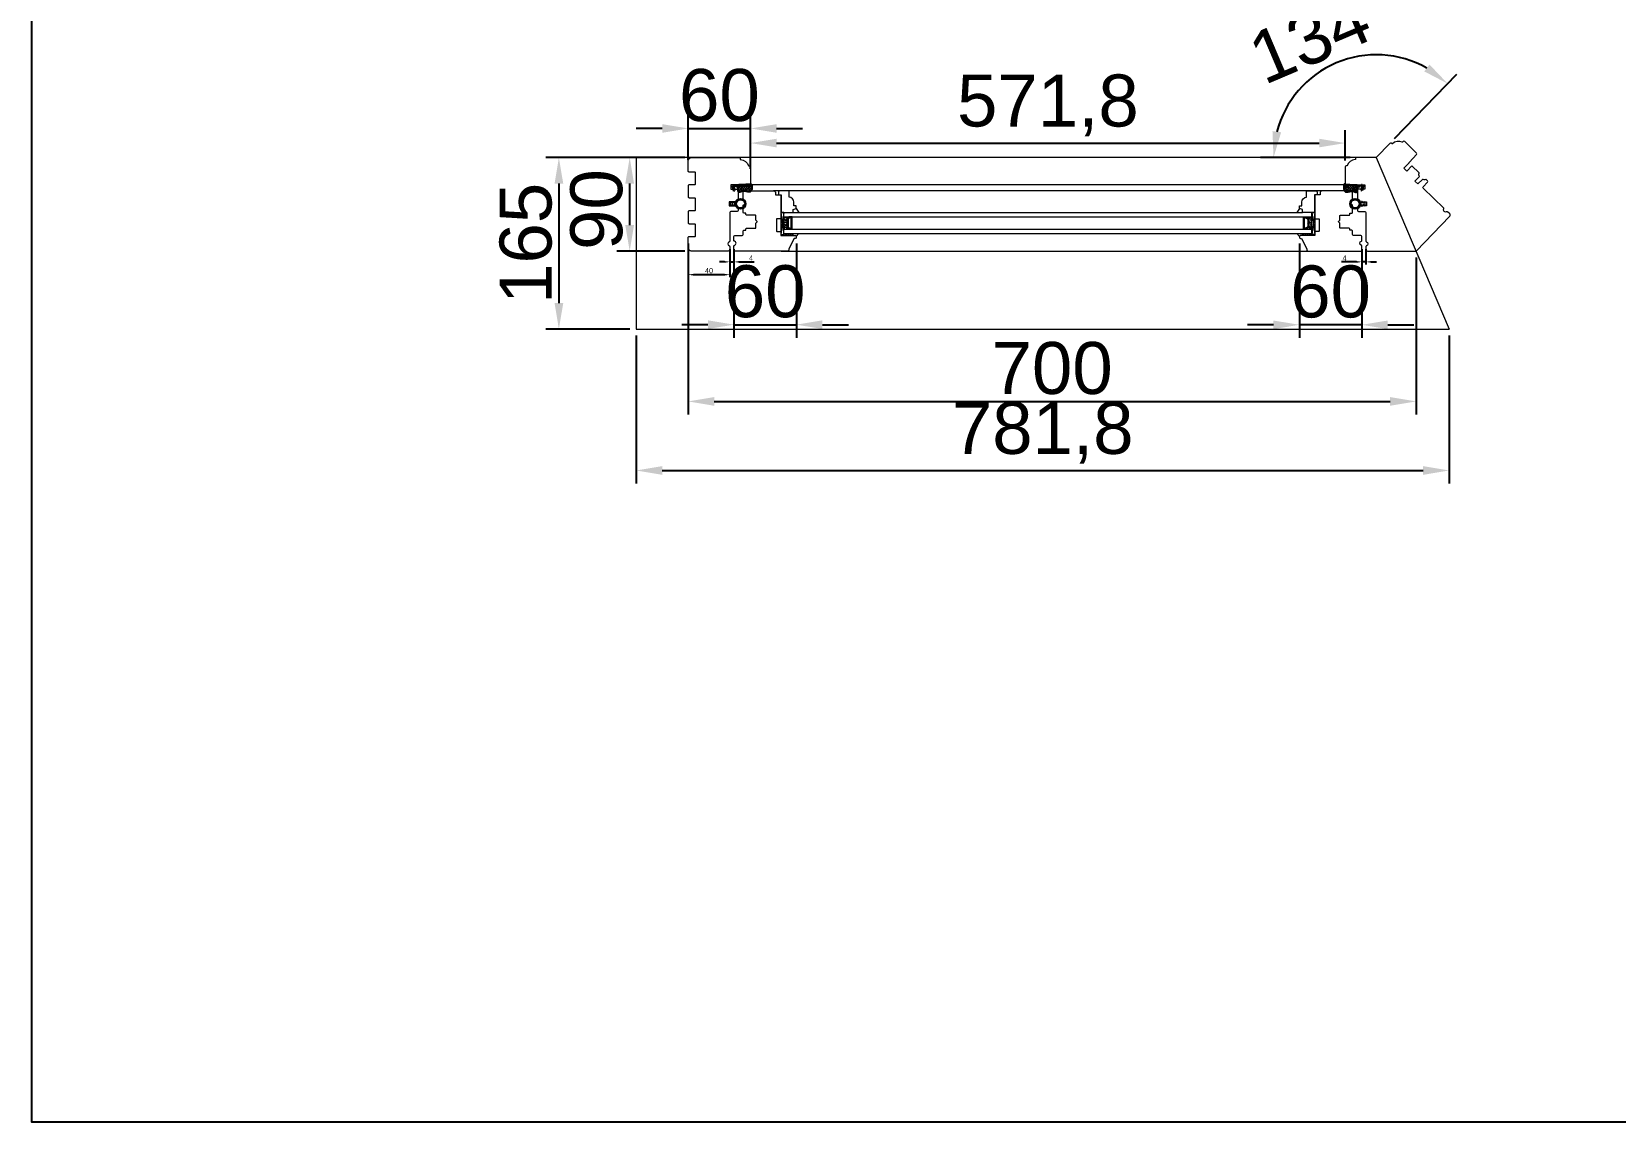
# Model space of a CAD drawing. Header units: millimetres. Extents: x 0 to 182016, y 11 to 3710.
# Drawn here: x 41626 to 43149, y 11 to 1060 of the extents above; entities that cross this region are included whole.
import ezdxf

# ---------------------------------------------------------------- set-up
doc = ezdxf.new("R2010")
doc.units = ezdxf.units.MM
for name, color, linetype, lineweight in [('Matmenys', 10, 'Continuous', 20), ('OTHER', 251, 'Continuous', 13), ('Stakta', 7, 'Continuous', 25), ('Testinės profilio linijos', 7, 'Continuous', 5)]:
    doc.layers.add(name, color=color, linetype=linetype, lineweight=lineweight)
doc.layers.add('Stiklo paketas', color=7, linetype='Continuous')
doc.styles.get("Standard").update_dxf_attribs({"font": 'arial.ttf'})
doc.dimstyles.new('2', dxfattribs={"dimscale": 2, "dimtxt": 2.5, "dimasz": 2.5, "dimexe": 1.25, "dimexo": 0.625, "dimtad": 1, "dimtxsty": 'Standard', "dimcen": 2.5, "dimadec": 0, "dimazin": 0, "dimtfac": 1, "dimtmove": 0, "dimatfit": 3, "dimfxl": 1, "dimarcsym": 0})
doc.dimstyles.new('Padidinti matmenys', dxfattribs={"dimscale": 10, "dimtxt": 5, "dimasz": 2.5, "dimexe": 1.25, "dimexo": 0.625, "dimtad": 1, "dimdec": 1, "dimtxsty": 'Standard', "dimcen": 2.5, "dimadec": 0, "dimazin": 0, "dimtfac": 1, "dimtdec": 1, "dimtmove": 0, "dimatfit": 3, "dimfxl": 1, "dimarcsym": 0})

# ---------------------------------------------------------------- blocks, each defined once
blk = doc.blocks.new('*D1666')
at = {"layer": 'Defpoints', "color": 0, "transparency": 16777216}
for p in [(42257.7, 857.1), (42297.7, 851.6), (42297.7, 826)]:
    blk.add_point(p, dxfattribs=at)
at = {"layer": 'Matmenys', "color": 0, "lineweight": -2, "transparency": 16777216}
for p, q in [((42257.7, 855.9), (42257.7, 823.5)), ((42297.7, 850.4), (42297.7, 823.5)), ((42262.7, 826), (42292.7, 826))]:
    blk.add_line(p, q, dxfattribs=at)
at = {"layer": 'Matmenys', "color": 0, "transparency": 16777216}
for points in [[(42262.7, 826.8), (42262.7, 825.1), (42257.7, 826)], [(42292.7, 826.8), (42292.7, 825.1), (42297.7, 826)]]:
    blk.add_solid(points, dxfattribs=at)
at = {"layer": 'Matmenys', "color": 0, "lineweight": 5, "transparency": 16777216, "insert": (42277.7, 829.8), "char_height": 5, "attachment_point": 5}
blk.add_mtext('40', dxfattribs=at)
blk = doc.blocks.new('*D1667')
at = {"color": 0, "lineweight": -2, "transparency": 16777216}
for p, q in [((42257.7, 936.4), (42257.7, 979.1)), ((42317.7, 927.9), (42317.7, 979.1)), ((42232.7, 966.6), (42207.7, 966.6)), ((42257.7, 966.6), (42317.7, 966.6)), ((42342.7, 966.6), (42367.7, 966.6))]:
    blk.add_line(p, q, dxfattribs=at)
at = {"color": 0, "transparency": 16777216}
for points in [[(42232.7, 970.7), (42232.7, 962.4), (42257.7, 966.6)], [(42342.7, 970.7), (42342.7, 962.4), (42317.7, 966.6)]]:
    blk.add_solid(points, dxfattribs=at)
at = {"layer": 'Defpoints', "color": 0, "transparency": 16777216}
for p in [(42317.7, 966.6), (42257.7, 930.1), (42317.7, 921.6)]:
    blk.add_point(p, dxfattribs=at)
at = {"color": 0, "lineweight": 5, "transparency": 16777216, "insert": (42287.7, 998.4), "char_height": 50, "attachment_point": 5}
blk.add_mtext('60', dxfattribs=at)
blk = doc.blocks.new('*D1668')
at = {"color": 0, "lineweight": -2, "transparency": 16777216}
for p, q in [((42361.7, 855.9), (42361.7, 765.4)), ((42301.7, 845.6), (42301.7, 765.4)), ((42276.7, 777.9), (42251.7, 777.9)), ((42301.7, 777.9), (42361.7, 777.9)), ((42386.7, 777.9), (42411.7, 777.9))]:
    blk.add_line(p, q, dxfattribs=at)
at = {"color": 0, "transparency": 16777216}
for points in [[(42276.7, 782.1), (42276.7, 773.8), (42301.7, 777.9)], [(42386.7, 782.1), (42386.7, 773.8), (42361.7, 777.9)]]:
    blk.add_solid(points, dxfattribs=at)
at = {"layer": 'Defpoints', "color": 0, "transparency": 16777216}
for p in [(42361.7, 862.1), (42301.7, 851.9), (42361.7, 777.9)]:
    blk.add_point(p, dxfattribs=at)
at = {"color": 0, "lineweight": 5, "transparency": 16777216, "insert": (42331.7, 809.7), "char_height": 50, "attachment_point": 5}
blk.add_mtext('60', dxfattribs=at)
blk = doc.blocks.new('*D1669')
at = {"color": 0, "lineweight": -2, "transparency": 16777216}
for p, q in [((42254.4, 938.6), (42188.9, 938.6)), ((42201.4, 873.6), (42201.4, 913.6)), ((42254.4, 848.6), (42188.9, 848.6))]:
    blk.add_line(p, q, dxfattribs=at)
at = {"color": 0, "transparency": 16777216}
for points in [[(42197.2, 913.6), (42205.6, 913.6), (42201.4, 938.6)], [(42197.2, 873.6), (42205.6, 873.6), (42201.4, 848.6)]]:
    blk.add_solid(points, dxfattribs=at)
at = {"layer": 'Defpoints', "color": 0, "transparency": 16777216}
for p in [(42201.4, 938.6), (42260.7, 938.6), (42260.7, 848.6)]:
    blk.add_point(p, dxfattribs=at)
at = {"color": 0, "lineweight": 5, "transparency": 16777216, "insert": (42169.6, 888.6), "char_height": 50, "attachment_point": 5, "rotation": 90}
blk.add_mtext('90', dxfattribs=at)
blk = doc.blocks.new('*D1670')
at = {"layer": 'Defpoints', "color": 0, "transparency": 16777216}
for p in [(42297.7, 851.6), (42301.7, 851.9), (42301.7, 838.3)]:
    blk.add_point(p, dxfattribs=at)
at = {"layer": 'Matmenys', "color": 0, "lineweight": -2, "transparency": 16777216}
for p, q in [((42292.7, 838.3), (42287.7, 838.3)), ((42297.7, 850.4), (42297.7, 835.8)), ((42297.7, 838.3), (42301.7, 838.3)), ((42301.7, 850.6), (42301.7, 835.8)), ((42306.7, 838.3), (42321.1, 838.3))]:
    blk.add_line(p, q, dxfattribs=at)
at = {"layer": 'Matmenys', "color": 0, "transparency": 16777216}
for points in [[(42292.7, 839.1), (42292.7, 837.4), (42297.7, 838.3)], [(42306.7, 839.1), (42306.7, 837.4), (42301.7, 838.3)]]:
    blk.add_solid(points, dxfattribs=at)
at = {"layer": 'Matmenys', "color": 0, "lineweight": 5, "transparency": 16777216, "insert": (42318.1, 842), "char_height": 5, "attachment_point": 5}
blk.add_mtext('4', dxfattribs=at)
blk = doc.blocks.new('*D1671')
at = {"color": 0, "lineweight": -2, "transparency": 16777216}
for p, q in [((42845.5, 855.9), (42845.5, 765.3)), ((42905.5, 845.6), (42905.5, 765.3)), ((42820.5, 777.8), (42795.5, 777.8)), ((42905.5, 777.8), (42845.5, 777.8)), ((42930.5, 777.8), (42955.5, 777.8))]:
    blk.add_line(p, q, dxfattribs=at)
at = {"color": 0, "transparency": 16777216}
for points in [[(42820.5, 781.9), (42820.5, 773.6), (42845.5, 777.8)], [(42930.5, 781.9), (42930.5, 773.6), (42905.5, 777.8)]]:
    blk.add_solid(points, dxfattribs=at)
at = {"layer": 'Defpoints', "color": 0, "transparency": 16777216}
for p in [(42845.5, 862.1), (42905.5, 851.9), (42845.5, 777.8)]:
    blk.add_point(p, dxfattribs=at)
at = {"color": 0, "lineweight": 5, "transparency": 16777216, "insert": (42875.5, 809.5), "char_height": 50, "attachment_point": 5}
blk.add_mtext('60', dxfattribs=at)
blk = doc.blocks.new('*D1672')
at = {"layer": 'Defpoints', "color": 0, "transparency": 16777216}
for p in [(42905.5, 851.6), (42905.5, 838.3), (42909.5, 851.6)]:
    blk.add_point(p, dxfattribs=at)
at = {"layer": 'Matmenys', "color": 0, "lineweight": -2, "transparency": 16777216}
for p, q in [((42900.5, 838.3), (42886.1, 838.3)), ((42905.5, 850.4), (42905.5, 835.8)), ((42909.5, 838.3), (42905.5, 838.3)), ((42909.5, 850.4), (42909.5, 835.8)), ((42914.5, 838.3), (42919.5, 838.3))]:
    blk.add_line(p, q, dxfattribs=at)
at = {"layer": 'Matmenys', "color": 0, "transparency": 16777216}
for points in [[(42900.5, 839.1), (42900.5, 837.4), (42905.5, 838.3)], [(42914.5, 839.1), (42914.5, 837.4), (42909.5, 838.3)]]:
    blk.add_solid(points, dxfattribs=at)
at = {"layer": 'Matmenys', "color": 0, "lineweight": 5, "transparency": 16777216, "insert": (42889, 842), "char_height": 5, "attachment_point": 5}
blk.add_mtext('4', dxfattribs=at)
blk = doc.blocks.new('*D1675')
at = {"color": 0, "lineweight": -2, "transparency": 16777216}
for p, q in [((42317.7, 935.9), (42317.7, 965)), ((42889.5, 935.9), (42889.5, 965)), ((42342.7, 952.5), (42864.5, 952.5))]:
    blk.add_line(p, q, dxfattribs=at)
at = {"color": 0, "transparency": 16777216}
for points in [[(42342.7, 956.7), (42342.7, 948.4), (42317.7, 952.5)], [(42864.5, 956.7), (42864.5, 948.4), (42889.5, 952.5)]]:
    blk.add_solid(points, dxfattribs=at)
at = {"layer": 'Defpoints', "color": 0, "transparency": 16777216}
for p in [(42889.5, 952.5), (42317.7, 929.6), (42889.5, 929.6)]:
    blk.add_point(p, dxfattribs=at)
at = {"color": 0, "lineweight": 5, "transparency": 16777216, "insert": (42603.6, 988.8), "char_height": 50, "attachment_point": 5}
blk.add_mtext('571,8', dxfattribs=at)
blk = doc.blocks.new('*D2072')
at = {"color": 0, "lineweight": -2, "transparency": 16777216}
for p, q in [((42201.4, 938.6), (42120.8, 938.6)), ((42133.3, 913.6), (42133.3, 798.6)), ((42201.4, 773.6), (42120.8, 773.6))]:
    blk.add_line(p, q, dxfattribs=at)
at = {"color": 0, "transparency": 16777216}
for points in [[(42129.2, 913.6), (42137.5, 913.6), (42133.3, 938.6)], [(42129.2, 798.6), (42137.5, 798.6), (42133.3, 773.6)]]:
    blk.add_solid(points, dxfattribs=at)
at = {"layer": 'Defpoints', "color": 0, "transparency": 16777216}
for p in [(42207.7, 938.6), (42133.3, 773.6), (42207.7, 773.6)]:
    blk.add_point(p, dxfattribs=at)
at = {"color": 0, "lineweight": 5, "transparency": 16777216, "insert": (42101.6, 856.1), "char_height": 50, "attachment_point": 5, "rotation": 90}
blk.add_mtext('165', dxfattribs=at)
blk = doc.blocks.new('*D1679')
at = {"color": 0, "lineweight": -2, "transparency": 16777216}
for p, q in [((42257.7, 845.4), (42257.7, 691.6)), ((42957.7, 842.4), (42957.7, 691.6)), ((42282.7, 704.1), (42932.7, 704.1))]:
    blk.add_line(p, q, dxfattribs=at)
at = {"color": 0, "transparency": 16777216}
for points in [[(42282.7, 708.3), (42282.7, 699.9), (42257.7, 704.1)], [(42932.7, 708.3), (42932.7, 699.9), (42957.7, 704.1)]]:
    blk.add_solid(points, dxfattribs=at)
at = {"layer": 'Defpoints', "color": 0, "transparency": 16777216}
for p in [(42257.7, 851.6), (42957.7, 848.6), (42957.7, 704.1)]:
    blk.add_point(p, dxfattribs=at)
at = {"color": 0, "lineweight": 5, "transparency": 16777216, "insert": (42607.7, 735.9), "char_height": 50, "attachment_point": 5}
blk.add_mtext('700', dxfattribs=at)
blk = doc.blocks.new('*D2087')
at = {"color": 0, "lineweight": -2, "ltscale": 0.1, "transparency": 16777216}
for p, q in [((42937, 956.8), (42996.8, 1018.7)), ((42894.2, 938.6), (42808.1, 938.6))]:
    blk.add_line(p, q, dxfattribs=at)
blk.add_arc((42919.5, 938.6), 98.8, 60.5306, 165.4694, dxfattribs=at)
at = {"color": 0, "ltscale": 0.1, "transparency": 16777216}
for points in [[(42970.6, 1028), (42965.6, 1021.4), (42988.1, 1009.7)], [(42827.9, 962.9), (42819.6, 964), (42820.6, 938.6)]]:
    blk.add_solid(points, dxfattribs=at)
at = {"layer": 'Defpoints', "color": 0, "ltscale": 0.1, "transparency": 16777216}
for p in [(42918.3, 1037.5), (42932.7, 952.3), (42900.5, 938.6), (42919.5, 938.6), (42919.5, 938.6)]:
    blk.add_point(p, dxfattribs=at)
at = {"color": 0, "ltscale": 0.1, "transparency": 16777216, "insert": (42868.4, 1058.9), "char_height": 50, "attachment_point": 5, "rotation": 23}
blk.add_mtext('134°', dxfattribs=at)
blk = doc.blocks.new('*D2088')
at = {"color": 0, "lineweight": -2, "ltscale": 0.1, "transparency": 16777216}
for p, q in [((42207.7, 767.4), (42207.7, 625.2)), ((42989.5, 767.4), (42989.5, 625.2)), ((42232.7, 637.7), (42964.5, 637.7))]:
    blk.add_line(p, q, dxfattribs=at)
at = {"color": 0, "ltscale": 0.1, "transparency": 16777216}
for points in [[(42232.7, 641.9), (42232.7, 633.5), (42207.7, 637.7)], [(42964.5, 641.9), (42964.5, 633.5), (42989.5, 637.7)]]:
    blk.add_solid(points, dxfattribs=at)
at = {"layer": 'Defpoints', "color": 0, "ltscale": 0.1, "transparency": 16777216}
for p in [(42207.7, 773.6), (42989.5, 773.6), (42989.5, 637.7)]:
    blk.add_point(p, dxfattribs=at)
at = {"color": 0, "ltscale": 0.1, "transparency": 16777216, "insert": (42598.6, 674), "char_height": 50, "attachment_point": 5}
blk.add_mtext('781,8', dxfattribs=at)

msp = doc.modelspace()

# ---------------------------------------------------------------- hatches: boundary and pattern name
at = {"lineweight": 0}
h = msp.add_hatch(dxfattribs=at)
h.set_pattern_fill('HEX', color=256, scale=0.25, angle=90, style=0)
h.set_pattern_definition([(90, (24002.3969, -12037.7661), (1.374815, -4e-16), [0.79375, -1.5875]), (330, (24002.3969, -12037.7661), (-0.6874075, -1.190624716), [0.79375, -1.5875]), (30, (24002.3969, -12036.9724), (0.6874075, -1.190624716), [0.79375, -1.5875])])
h.paths.add_polyline_path([(42349.6679515, 869.6421489), (42354.6679515, 869.6421489), (42352.6679515, 871.6421489), (42352.6679515, 879.6421489), (42354.6679515, 881.6421489), (42349.6679515, 881.642858)])
h = msp.add_hatch(dxfattribs=at)
h.set_pattern_fill('JIS_WOOD', color=256, angle=90, style=0)
h.set_pattern_definition([(45, (24002.3969, -12037.76614), (0.5, -0.5), [])])
h.paths.add_polyline_path([(42352.6679515, 879.6421489), (42352.6679515, 871.6421489), (42354.6679515, 869.6421489), (42357.6679515, 869.6421489), (42357.6856849, 881.6787315), (42354.6679515, 881.6421489)])
h.paths.add_polyline_path([(42353.6679515, 872.0563625), (42353.6679515, 879.2279353), (42355.082165, 880.6421489), (42356.6679515, 880.6421489), (42356.6679515, 870.6421489), (42355.082165, 870.6421489)], flags=16)
h = msp.add_hatch(dxfattribs=at)
h.set_pattern_fill('JIS_WOOD', color=256, angle=90, style=0)
h.set_pattern_definition([(45, (24106.68574, -12037.76614), (0.5, -0.5), [])])
h.paths.add_polyline_path([(42854.4568482, 879.6421489), (42854.4568482, 871.6421489), (42852.4568482, 869.6421489), (42849.4568482, 869.6421489), (42849.4391148, 881.6787315), (42852.4568482, 881.6421489)])
h.paths.add_polyline_path([(42853.4568482, 872.0563625), (42853.4568482, 879.2279353), (42852.0426347, 880.6421489), (42850.4568482, 880.6421489), (42850.4568482, 870.6421489), (42852.0426347, 870.6421489)], flags=16)
h = msp.add_hatch(dxfattribs=at)
h.set_pattern_fill('HEX', color=256, scale=0.25, angle=90, style=0)
h.set_pattern_definition([(90, (24106.6857, -12037.7661), (1.374815, -4e-16), [0.79375, -1.5875]), (330, (24106.6857, -12037.7661), (-0.6874075, -1.190624716), [0.79375, -1.5875]), (30, (24106.6857, -12036.9724), (0.6874075, -1.190624716), [0.79375, -1.5875])])
h.paths.add_polyline_path([(42857.4568482, 869.6421489), (42852.4568482, 869.6421489), (42854.4568482, 871.6421489), (42854.4568482, 879.6421489), (42852.4568482, 881.6421489), (42857.4568482, 881.642858)])
at = {"lineweight": 0, "ltscale": 0.5}
h = msp.add_hatch(dxfattribs=at)
h.set_pattern_fill('ANSI37', color=256, scale=0.5, angle=90, style=0)
h.set_pattern_definition([(135, (42346.168, 863.6429), (-1.12253, -1.12253), []), (225, (42346.168, 863.6429), (1.12253, -1.12253), [])])
h.paths.add_polyline_path([(42358.6679515, 865.642858), (42349.6679515, 865.642858), (42349.6679515, 863.642858), (42358.6679515, 863.642858)])
h = msp.add_hatch(dxfattribs=at)
h.set_pattern_fill('ANSI37', color=256, scale=0.5, angle=90, style=0)
h.set_pattern_definition([(135, (42450.4568, 863.6429), (-1.122532, -1.122532), []), (225, (42450.4568, 863.6429), (1.122532, -1.122532), [])])
h.paths.add_polyline_path([(42848.4568482, 865.642858), (42857.4568482, 865.642858), (42857.4568482, 863.642858), (42848.4568482, 863.642858)])
at = {"layer": 'Matmenys'}
h = msp.add_hatch(dxfattribs=at)
h.set_pattern_fill('ANSI37', color=252, scale=0.5, angle=-180, style=0)
h.set_pattern_definition([(225, (-216970.7374, -1098570.0491), (1.1225320151, -1.1225320151), []), (315, (-216970.7374, -1098570.0491), (1.1225320151, 1.1225320151), [])])
edge = h.paths.add_edge_path()
edge.add_arc((42315.7537996, 911.7625878), 0.1, 363.5893456117, 453.5893456117, ccw=False)
edge.add_line((42315.8536035, 911.7688483), (42315.9506867, 910.2211625))
edge.add_arc((42316.2001963, 910.2368138), 0.25, 183.5893456117, 363.5893456117)
edge.add_line((42316.4497059, 910.252465), (42316.3213202, 912.29917))
edge.add_arc((42316.2215164, 912.2929095), 0.1, 363.5893456117, 453.589345619)
edge.add_line((42316.2152559, 912.3927133), (42316.2105109, 912.4683563))
edge.add_line((42316.2105109, 912.4683563), (42318.1923118, 912.5926707))
edge.add_spline(control_points=[(42318.1923118, 912.5926707), (42318.2714703, 912.5808683), (42318.341462, 912.5696928), (42318.4252128, 912.5478989), (42318.4487771, 912.538513), (42318.4726601, 912.5258182), (42318.4807198, 912.5195689), (42318.5052076, 912.4939801), (42318.5241004, 912.4647431), (42318.5578038, 912.3604233), (42318.5709257, 912.2874911), (42318.5906279, 912.0345081), (42318.5801296, 911.8206739), (42318.5608014, 911.3781955), (42318.556326, 911.1588666), (42318.5552499, 910.7389757), (42318.5582819, 910.5358896), (42318.5709923, 909.9456823), (42318.5841687, 909.5776321), (42318.583907, 908.8244507), (42318.5654107, 908.4477009), (42318.4622243, 907.8545964), (42318.4023303, 907.6270254), (42318.2492947, 907.2299242), (42318.1665453, 907.0581366), (42317.9625451, 906.7169688), (42317.8424303, 906.5507662), (42317.5749852, 906.2596064), (42317.4273115, 906.1360264), (42317.146127, 905.9763077), (42317.0108308, 905.9287538), (42316.7095319, 905.8691488), (42316.5459319, 905.8584455), (42315.9613351, 905.8721894), (42315.4974195, 905.9669436), (42314.6049234, 906.1386858), (42314.1778432, 906.2223804), (42313.0994946, 906.4335667), (42312.441444, 906.5673008), (42311.4483421, 906.6922268), (42311.1447409, 906.7227207), (42310.5226973, 906.7470561), (42310.2067933, 906.7395154), (42309.657585, 906.6546311), (42309.4215016, 906.5932924), (42309.0208502, 906.4208321), (42308.8622177, 906.3259836), (42308.5635589, 906.1417152), (42308.4221016, 906.0518577), (42308.1203188, 905.8957746), (42307.955266, 905.8258045), (42307.5901443, 905.7060733), (42307.3891942, 905.6630707), (42307.0497776, 905.639172), (42306.9077921, 905.6523778), (42306.7125714, 905.7124171), (42306.6472436, 905.7491573), (42306.5205203, 905.8577064), (42306.4613425, 905.9297725), (42306.3042649, 906.1938601), (42306.2227652, 906.4349684), (42306.1061479, 906.9853794), (42306.0696164, 907.2935745), (42306.0163449, 907.8897923), (42305.9971225, 908.1773433), (42305.953763, 908.7078331), (42305.9316268, 908.9560916), (42305.8954125, 909.3608939), (42305.8813261, 909.5182972), (42305.853204, 909.8422296), (42305.8381679, 910.0205469), (42305.7698829, 910.3234139), (42305.7342479, 910.4412359), (42305.6386511, 910.6537147), (42305.5855042, 910.7476295), (42305.4668635, 910.8928232), (42305.4112412, 910.9478414), (42305.287474, 911.0369333), (42305.223847, 911.0698127), (42305.1049829, 911.1179809), (42305.0479059, 911.1348622), (42304.9473255, 911.1608061), (42304.9029299, 911.1705236), (42304.8619336, 911.1795596)], knot_values=[0, 0, 0, 0, 0.2245066002, 0.2245066002, 0.377043448, 0.377043448, 0.5295802957, 0.5295802957, 0.8082977366, 0.8082977366, 1.0870151774, 1.0870151774, 1.6244414062, 1.6244414062, 2.161867635, 2.161867635, 2.6992938638, 2.6992938638, 3.7741463214, 3.7741463214, 5.0334406395, 5.0334406395, 5.8656302806, 5.8656302806, 6.5060139406, 6.5060139406, 7.1463976006, 7.1463976006, 7.7996240151, 7.7996240151, 8.3563201169, 8.3563201169, 8.9130162187, 8.9130162187, 10.239934143, 10.239934143, 11.5668520673, 11.5668520673, 13.5970761059, 13.5970761059, 14.4582175179, 14.4582175179, 15.3193589298, 15.3193589298, 15.9856015553, 15.9856015553, 16.5061017172, 16.5061017172, 17.0266018791, 17.0266018791, 17.547102041, 17.547102041, 18.1672448488, 18.1672448488, 18.7176261004, 18.7176261004, 19.1465766047, 19.1465766047, 19.5755271091, 19.5755271091, 20.3898249977, 20.3898249977, 21.2041228863, 21.2041228863, 21.9655448497, 21.9655448497, 22.7269668131, 22.7269668131, 23.2229068178, 23.2229068178, 23.7188468224, 23.7188468224, 24.0184411081, 24.0184411081, 24.2549295987, 24.2549295987, 24.4119994701, 24.4119994701, 24.5501072405, 24.5501072405, 24.6882150108, 24.6882150108, 24.8099116426, 24.8099116426, 24.8099116426, 24.8099116426], degree=3, periodic=0)
edge.add_line((42304.8619336, 911.1795596), (42315.7475391, 911.8623916))
h = msp.add_hatch(dxfattribs=at)
h.set_pattern_fill('ANSI37', color=252, scale=0.5, angle=-93.5893456117, style=0)
h.set_pattern_definition([(311.4106544, (39324.4196, -271281.5436), (1.190606082, 1.0500540025), []), (41.4106544, (39324.4196, -271281.5436), (-1.0500540025, 1.190606082), [])])
edge = h.paths.add_edge_path()
edge.add_arc((42891.3710001, 911.7625878), 0.1, 86.4106543883, 176.4106543883)
edge.add_line((42891.2711962, 911.7688483), (42891.174113, 910.2211625))
edge.add_arc((42890.9246034, 910.2368138), 0.25, 176.4106543883, 356.4106543883, ccw=False)
edge.add_line((42890.6750938, 910.252465), (42890.8034795, 912.29917))
edge.add_arc((42890.9032833, 912.2929095), 0.1, 86.410654381, 176.4106543883, ccw=False)
edge.add_line((42890.9095438, 912.3927133), (42890.9142888, 912.4683563))
edge.add_line((42890.9142888, 912.4683563), (42888.9324879, 912.5926707))
edge.add_spline(control_points=[(42888.9324879, 912.5926707), (42888.8533294, 912.5808683), (42888.7833377, 912.5696928), (42888.6995869, 912.5478989), (42888.6760226, 912.538513), (42888.6521396, 912.5258182), (42888.6440799, 912.5195689), (42888.6195921, 912.4939801), (42888.6006993, 912.4647431), (42888.5669959, 912.3604233), (42888.553874, 912.2874911), (42888.5341718, 912.0345081), (42888.5446701, 911.8206739), (42888.5639983, 911.3781955), (42888.5684737, 911.1588666), (42888.5695498, 910.7389757), (42888.5665179, 910.5358896), (42888.5538074, 909.9456823), (42888.540631, 909.5776321), (42888.5408927, 908.8244507), (42888.559389, 908.4477009), (42888.6625754, 907.8545964), (42888.7224694, 907.6270254), (42888.875505, 907.2299242), (42888.9582544, 907.0581366), (42889.1622546, 906.7169688), (42889.2823694, 906.5507662), (42889.5498145, 906.2596064), (42889.6974882, 906.1360264), (42889.9786727, 905.9763077), (42890.113969, 905.9287538), (42890.4152678, 905.8691488), (42890.5788678, 905.8584455), (42891.1634646, 905.8721894), (42891.6273802, 905.9669436), (42892.5198763, 906.1386858), (42892.9469565, 906.2223804), (42894.0253051, 906.4335667), (42894.6833557, 906.5673008), (42895.6764576, 906.6922268), (42895.9800588, 906.7227207), (42896.6021024, 906.7470561), (42896.9180064, 906.7395154), (42897.4672147, 906.6546311), (42897.7032981, 906.5932924), (42898.1039495, 906.4208321), (42898.262582, 906.3259836), (42898.5612408, 906.1417152), (42898.7026981, 906.0518577), (42899.0044809, 905.8957746), (42899.1695337, 905.8258045), (42899.5346554, 905.7060733), (42899.7356055, 905.6630707), (42900.0750221, 905.639172), (42900.2170076, 905.6523778), (42900.4122283, 905.7124171), (42900.4775561, 905.7491573), (42900.6042794, 905.8577064), (42900.6634572, 905.9297725), (42900.8205348, 906.1938601), (42900.9020345, 906.4349684), (42901.0186518, 906.9853794), (42901.0551833, 907.2935745), (42901.1084548, 907.8897923), (42901.1276772, 908.1773433), (42901.1710367, 908.7078331), (42901.1931729, 908.9560916), (42901.2293872, 909.3608939), (42901.2434736, 909.5182972), (42901.2715957, 909.8422296), (42901.2866318, 910.0205469), (42901.3549168, 910.3234139), (42901.3905518, 910.4412359), (42901.4861486, 910.6537147), (42901.5392955, 910.7476295), (42901.6579362, 910.8928232), (42901.7135585, 910.9478414), (42901.8373257, 911.0369333), (42901.9009527, 911.0698127), (42902.0198168, 911.1179809), (42902.0768938, 911.1348622), (42902.1774742, 911.1608061), (42902.2218698, 911.1705236), (42902.2628661, 911.1795596)], knot_values=[0, 0, 0, 0, 0.2245066002, 0.2245066002, 0.377043448, 0.377043448, 0.5295802957, 0.5295802957, 0.8082977366, 0.8082977366, 1.0870151774, 1.0870151774, 1.6244414062, 1.6244414062, 2.161867635, 2.161867635, 2.6992938638, 2.6992938638, 3.7741463214, 3.7741463214, 5.0334406395, 5.0334406395, 5.8656302806, 5.8656302806, 6.5060139406, 6.5060139406, 7.1463976006, 7.1463976006, 7.7996240151, 7.7996240151, 8.3563201169, 8.3563201169, 8.9130162187, 8.9130162187, 10.239934143, 10.239934143, 11.5668520673, 11.5668520673, 13.5970761059, 13.5970761059, 14.4582175179, 14.4582175179, 15.3193589298, 15.3193589298, 15.9856015553, 15.9856015553, 16.5061017172, 16.5061017172, 17.0266018791, 17.0266018791, 17.547102041, 17.547102041, 18.1672448488, 18.1672448488, 18.7176261004, 18.7176261004, 19.1465766047, 19.1465766047, 19.5755271091, 19.5755271091, 20.3898249977, 20.3898249977, 21.2041228863, 21.2041228863, 21.9655448497, 21.9655448497, 22.7269668131, 22.7269668131, 23.2229068178, 23.2229068178, 23.7188468224, 23.7188468224, 24.0184411081, 24.0184411081, 24.2549295987, 24.2549295987, 24.4119994701, 24.4119994701, 24.5501072405, 24.5501072405, 24.6882150108, 24.6882150108, 24.8099116426, 24.8099116426, 24.8099116426, 24.8099116426], degree=3, periodic=0)
edge.add_line((42902.2628661, 911.1795596), (42891.3772606, 911.8623916))

# ---------------------------------------------------------------- linework, layer by layer
at = {"lineweight": 5}
for p, q in [((42207.6679515, 938.642858), (42207.6679515, 773.642858)), ((42919.4568482, 938.642858), (42989.4951929, 773.642858)), ((42207.6679515, 773.642858), (42989.4951929, 773.642858))]:
    msp.add_line(p, q, dxfattribs=at)
for p, q in [((42301.2600645, 912.4564378), (42300.2297233, 911.3899731)), ((42300.2297233, 911.3899731), (42300.2610257, 910.8909539)), ((42300.2610257, 910.8909539), (42300.4083116, 910.9001929)), ((42300.4083116, 910.9001929), (42301.3917581, 906.5531024)), ((42300.9137741, 910.9318995), (42315.7475391, 911.8623916)), ((42300.9137741, 910.9318995), (42301.1509689, 909.8834364)), ((42302.0077052, 912.5033358), (42300.956992, 911.4355932)), ((42300.956992, 911.4355932), (42316.2152559, 912.3927133)), ((42301.1509689, 909.8834364), (42301.6386449, 909.9937638)), ((42301.2600645, 912.4564378), (42302.0077052, 912.5033358)), ((42301.3917581, 906.5531024), (42302.3671101, 906.7737573)), ((42301.6386449, 909.9937638), (42302.3671101, 906.7737573)), ((42315.8536035, 911.7688483), (42315.9506867, 910.2211625)), ((42316.2152559, 912.3927133), (42316.2105109, 912.4683563)), ((42316.3213202, 912.29917), (42316.4497059, 910.252465)), ((42890.8034795, 912.29917), (42890.6750938, 910.252465)), ((42890.9095438, 912.3927133), (42890.9142888, 912.4683563)), ((42906.1678077, 911.4355932), (42890.9095438, 912.3927133)), ((42891.2711962, 911.7688483), (42891.174113, 910.2211625)), ((42906.2110256, 910.9318995), (42891.3772606, 911.8623916)), ((42905.4861548, 909.9937638), (42904.7576896, 906.7737573)), ((42905.7330416, 906.5531024), (42904.7576896, 906.7737573)), ((42905.8647352, 912.4564378), (42905.1170945, 912.5033358)), ((42905.1170945, 912.5033358), (42906.1678077, 911.4355932)), ((42905.9738308, 909.8834364), (42905.4861548, 909.9937638)), ((42906.7164881, 910.9001929), (42905.7330416, 906.5531024)), ((42905.8647352, 912.4564378), (42906.8950764, 911.3899731)), ((42906.2110256, 910.9318995), (42905.9738308, 909.8834364)), ((42906.863774, 910.8909539), (42906.7164881, 910.9001929)), ((42906.8950764, 911.3899731), (42906.863774, 910.8909539))]:
    msp.add_line(p, q)
at = {"color": 1}
for p, q in [((42318.2365521, 912.8893907), (42302.9117367, 911.928096)), ((42318.1923118, 912.5926707), (42302.9573671, 911.6370134)), ((42304.7973608, 910.8865914), (42303.0369095, 910.7761619)), ((42888.8882476, 912.8893907), (42904.2130631, 911.928096)), ((42888.9324879, 912.5926707), (42904.1674326, 911.6370134)), ((42902.3274389, 910.8865914), (42904.0878902, 910.7761619))]:
    msp.add_line(p, q, dxfattribs=at)
at = {"lineweight": 0}
for p, q in [((42349.6679515, 885.6421489), (42346.6679515, 864.6421489)), ((42346.6679515, 885.6421489), (42349.6679515, 864.6421489)), ((42361.6679515, 889.642858), (42363.9546166, 885.642858)), ((42845.4568482, 889.642858), (42843.1701831, 885.642858)), ((42857.4568482, 885.6421489), (42860.4568482, 864.6421489)), ((42860.4568482, 885.6421489), (42857.4568482, 864.6421489)), ((42349.6679515, 863.642858), (42349.6679515, 866.642858)), ((42358.6679515, 863.642858), (42358.6679515, 865.642858)), ((42361.6679515, 862.642858), (42363.9546166, 865.642858)), ((42845.4568482, 862.642858), (42843.1701831, 865.642858)), ((42848.4568482, 863.642858), (42848.4568482, 865.642858)), ((42857.4568482, 863.642858), (42857.4568482, 866.642858))]:
    msp.add_line(p, q, dxfattribs=at)
msp.add_lwpolyline([(47125.5945936, 3710.4502728), (47125.5945936, 10.9108603), (41626.2792508, 10.9108603), (41626.2792508, 3710.4502728)], close=True)
for points in [[(42354.6679515, 900.642858), (42354.6679515, 906.642858), (42345.6679515, 906.642858, 0.4142135624), (42344.6679515, 905.642858), (42344.6679515, 902.642858), (42347.1679515, 902.642858), (42347.1679515, 885.642858), (42358.6679515, 885.642858), (42358.6679515, 888.642858), (42361.6679515, 889.642858), (42361.6679515, 892.142858), (42359.1679515, 892.142858), (42359.1679515, 895.6679208, 0.3851703882), (42354.6679515, 900.642858)], [(42852.4568482, 900.642858), (42852.4568482, 906.642858), (42861.4568482, 906.642858, -0.4142135624), (42862.4568482, 905.642858), (42862.4568482, 902.642858), (42859.9568482, 902.642858), (42859.9568482, 885.642858), (42848.4568482, 885.642858), (42848.4568482, 888.642858), (42845.4568482, 889.642858), (42845.4568482, 892.142858), (42847.9568482, 892.142858), (42847.9568482, 895.6679208, -0.3851703882), (42852.4568482, 900.642858)]]:
    msp.add_lwpolyline(points, format="xyb", dxfattribs=at)
for points in [[(42346.6679515, 885.6421489), (42346.6679515, 864.6421489), (42349.6679515, 864.6421489), (42349.6679515, 885.6421489)], [(42860.4568482, 885.6421489), (42860.4568482, 864.6421489), (42857.4568482, 864.6421489), (42857.4568482, 885.6421489)], [(42352.6679515, 879.6421489), (42352.6679515, 871.6421489), (42354.6679515, 869.6421489), (42357.6679515, 869.6421489), (42357.6679515, 881.6421489), (42354.6679515, 881.6421489)], [(42353.6679515, 879.2279353), (42353.6679515, 872.0563625), (42355.082165, 870.6421489), (42356.6679515, 870.6421489), (42356.6679515, 880.6421489), (42355.082165, 880.6421489)], [(42854.4568482, 879.6421489), (42854.4568482, 871.6421489), (42852.4568482, 869.6421489), (42849.4568482, 869.6421489), (42849.4568482, 881.6421489), (42852.4568482, 881.6421489)], [(42853.4568482, 879.2279353), (42853.4568482, 872.0563625), (42852.0426347, 870.6421489), (42850.4568482, 870.6421489), (42850.4568482, 880.6421489), (42852.0426347, 880.6421489)]]:
    msp.add_lwpolyline(points, close=True, dxfattribs=at)
at = {"color": 18, "linetype": 'ByBlock', "true_color": 0x000000}
for centre, radius in [((42308.0604656, 894.1417924), 4.85), ((42899.0643341, 894.1417924), 4.85), ((42308.0604656, 894.1417924), 4.25), ((42899.0643341, 894.1417924), 4.25)]:
    msp.add_circle(centre, radius, dxfattribs=at)
for centre, radius, start, end in [((42315.7537996, 911.7625878), 0.1, 3.5893456092, 93.5893456125), ((42316.2001963, 910.2368138), 0.25, 183.5893456092, 3.5893456092), ((42316.2215164, 912.2929095), 0.1, 3.5893456092, 93.5893456125), ((42890.9246034, 910.2368138), 0.25, 176.4106543908, 356.4106543908), ((42890.9032833, 912.2929095), 0.1, 86.4106543875, 176.4106543908), ((42891.3710001, 911.7625878), 0.1, 86.4106543875, 176.4106543908)]:
    msp.add_arc(centre, radius, start, end)
at = {"color": 1}
for points in [[(42318.2365521, 912.8893907), (42318.5980524, 912.798894), (42318.8675933, 911.5250355), (42318.379204, 906.8326625), (42317.3360062, 905.7426563), (42315.1725343, 905.7240399), (42313.4744945, 906.0544138), (42311.3090536, 906.4013301), (42309.272332, 906.2019013), (42308.4440872, 905.7257324), (42306.5895471, 905.445469), (42305.6971012, 908.1576475), (42305.5699336, 909.6365232), (42305.4519623, 910.323791), (42305.1497566, 910.7656764), (42304.7973608, 910.8865914)], [(42888.8882476, 912.8893907), (42888.5267473, 912.798894), (42888.2572064, 911.5250355), (42888.7455957, 906.8326625), (42889.7887935, 905.7426563), (42891.9522654, 905.7240399), (42893.6503052, 906.0544138), (42895.8157461, 906.4013301), (42897.8524677, 906.2019013), (42898.6807125, 905.7257324), (42900.5352526, 905.445469), (42901.4276985, 908.1576475), (42901.5548661, 909.6365232), (42901.6728374, 910.323791), (42901.9750431, 910.7656764), (42902.3274389, 910.8865914)]]:
    msp.add_spline(points, degree=3, dxfattribs=at)
for points in [[(42318.1923118, 912.5926707), (42318.2714703, 912.5808683), (42318.341462, 912.5696928), (42318.4252128, 912.5478989), (42318.4487771, 912.538513), (42318.4726601, 912.5258182), (42318.4807198, 912.5195689), (42318.5052076, 912.4939801), (42318.5241004, 912.4647431), (42318.5578038, 912.3604233), (42318.5709257, 912.2874911), (42318.5906279, 912.0345081), (42318.5801296, 911.8206739), (42318.5608014, 911.3781955), (42318.556326, 911.1588666), (42318.5552499, 910.7389757), (42318.5582819, 910.5358896), (42318.5709923, 909.9456823), (42318.5841687, 909.5776321), (42318.583907, 908.8244507), (42318.5654107, 908.4477009), (42318.4622243, 907.8545964), (42318.4023303, 907.6270254), (42318.2492947, 907.2299242), (42318.1665453, 907.0581366), (42317.9625451, 906.7169688), (42317.8424303, 906.5507662), (42317.5749852, 906.2596064), (42317.4273115, 906.1360264), (42317.146127, 905.9763077), (42317.0108308, 905.9287538), (42316.7095319, 905.8691488), (42316.5459319, 905.8584455), (42315.9613351, 905.8721894), (42315.4974195, 905.9669436), (42314.6049234, 906.1386858), (42314.1778432, 906.2223804), (42313.0994946, 906.4335667), (42312.441444, 906.5673008), (42311.4483421, 906.6922268), (42311.1447409, 906.7227207), (42310.5226973, 906.7470561), (42310.2067933, 906.7395154), (42309.657585, 906.6546311), (42309.4215016, 906.5932924), (42309.0208502, 906.4208321), (42308.8622177, 906.3259836), (42308.5635589, 906.1417152), (42308.4221016, 906.0518577), (42308.1203188, 905.8957746), (42307.955266, 905.8258045), (42307.5901443, 905.7060733), (42307.3891942, 905.6630707), (42307.0497776, 905.639172), (42306.9077921, 905.6523778), (42306.7125714, 905.7124171), (42306.6472436, 905.7491573), (42306.5205203, 905.8577064), (42306.4613425, 905.9297725), (42306.3042649, 906.1938601), (42306.2227652, 906.4349684), (42306.1061479, 906.9853794), (42306.0696164, 907.2935745), (42306.0163449, 907.8897923), (42305.9971225, 908.1773433), (42305.953763, 908.7078331), (42305.9316268, 908.9560916), (42305.8954125, 909.3608939), (42305.8813261, 909.5182972), (42305.853204, 909.8422296), (42305.8381679, 910.0205469), (42305.7698829, 910.3234139), (42305.7342479, 910.4412359), (42305.6386511, 910.6537147), (42305.5855042, 910.7476295), (42305.4668635, 910.8928232), (42305.4112412, 910.9478414), (42305.287474, 911.0369333), (42305.223847, 911.0698127), (42305.1049829, 911.1179809), (42305.0479059, 911.1348622), (42304.9473255, 911.1608061), (42304.9029299, 911.1705236), (42304.8619336, 911.1795596)], [(42888.9324879, 912.5926707), (42888.8533294, 912.5808683), (42888.7833377, 912.5696928), (42888.6995869, 912.5478989), (42888.6760226, 912.538513), (42888.6521396, 912.5258182), (42888.6440799, 912.5195689), (42888.6195921, 912.4939801), (42888.6006993, 912.4647431), (42888.5669959, 912.3604233), (42888.553874, 912.2874911), (42888.5341718, 912.0345081), (42888.5446701, 911.8206739), (42888.5639983, 911.3781955), (42888.5684737, 911.1588666), (42888.5695498, 910.7389757), (42888.5665179, 910.5358896), (42888.5538074, 909.9456823), (42888.540631, 909.5776321), (42888.5408927, 908.8244507), (42888.559389, 908.4477009), (42888.6625754, 907.8545964), (42888.7224694, 907.6270254), (42888.875505, 907.2299242), (42888.9582544, 907.0581366), (42889.1622546, 906.7169688), (42889.2823694, 906.5507662), (42889.5498145, 906.2596064), (42889.6974882, 906.1360264), (42889.9786727, 905.9763077), (42890.113969, 905.9287538), (42890.4152678, 905.8691488), (42890.5788678, 905.8584455), (42891.1634646, 905.8721894), (42891.6273802, 905.9669436), (42892.5198763, 906.1386858), (42892.9469565, 906.2223804), (42894.0253051, 906.4335667), (42894.6833557, 906.5673008), (42895.6764576, 906.6922268), (42895.9800588, 906.7227207), (42896.6021024, 906.7470561), (42896.9180064, 906.7395154), (42897.4672147, 906.6546311), (42897.7032981, 906.5932924), (42898.1039495, 906.4208321), (42898.262582, 906.3259836), (42898.5612408, 906.1417152), (42898.7026981, 906.0518577), (42899.0044809, 905.8957746), (42899.1695337, 905.8258045), (42899.5346554, 905.7060733), (42899.7356055, 905.6630707), (42900.0750221, 905.639172), (42900.2170076, 905.6523778), (42900.4122283, 905.7124171), (42900.4775561, 905.7491573), (42900.6042794, 905.8577064), (42900.6634572, 905.9297725), (42900.8205348, 906.1938601), (42900.9020345, 906.4349684), (42901.0186518, 906.9853794), (42901.0551833, 907.2935745), (42901.1084548, 907.8897923), (42901.1276772, 908.1773433), (42901.1710367, 908.7078331), (42901.1931729, 908.9560916), (42901.2293872, 909.3608939), (42901.2434736, 909.5182972), (42901.2715957, 909.8422296), (42901.2866318, 910.0205469), (42901.3549168, 910.3234139), (42901.3905518, 910.4412359), (42901.4861486, 910.6537147), (42901.5392955, 910.7476295), (42901.6579362, 910.8928232), (42901.7135585, 910.9478414), (42901.8373257, 911.0369333), (42901.9009527, 911.0698127), (42902.0198168, 911.1179809), (42902.0768938, 911.1348622), (42902.1774742, 911.1608061), (42902.2218698, 911.1705236), (42902.2628661, 911.1795596)]]:
    msp.add_open_spline(points, degree=3, knots=[0, 0, 0, 0, 0.2245066002, 0.2245066002, 0.377043448, 0.377043448, 0.5295802957, 0.5295802957, 0.8082977366, 0.8082977366, 1.0870151774, 1.0870151774, 1.6244414062, 1.6244414062, 2.161867635, 2.161867635, 2.6992938638, 2.6992938638, 3.7741463214, 3.7741463214, 5.0334406395, 5.0334406395, 5.8656302806, 5.8656302806, 6.5060139406, 6.5060139406, 7.1463976006, 7.1463976006, 7.7996240151, 7.7996240151, 8.3563201169, 8.3563201169, 8.9130162187, 8.9130162187, 10.239934143, 10.239934143, 11.5668520673, 11.5668520673, 13.5970761059, 13.5970761059, 14.4582175179, 14.4582175179, 15.3193589298, 15.3193589298, 15.9856015553, 15.9856015553, 16.5061017172, 16.5061017172, 17.0266018791, 17.0266018791, 17.547102041, 17.547102041, 18.1672448488, 18.1672448488, 18.7176261004, 18.7176261004, 19.1465766047, 19.1465766047, 19.5755271091, 19.5755271091, 20.3898249977, 20.3898249977, 21.2041228863, 21.2041228863, 21.9655448497, 21.9655448497, 22.7269668131, 22.7269668131, 23.2229068178, 23.2229068178, 23.7188468224, 23.7188468224, 24.0184411081, 24.0184411081, 24.2549295987, 24.2549295987, 24.4119994701, 24.4119994701, 24.5501072405, 24.5501072405, 24.6882150108, 24.6882150108, 24.8099116426, 24.8099116426, 24.8099116426, 24.8099116426], dxfattribs=at)
at = {"layer": 'OTHER'}
for points in [[(42303.2572558, 893.5317663), (42301.841347, 893.5317663), (42301.841347, 891.8864849), (42301.3156648, 891.8864849), (42300.5723238, 893.5317663), (42299.7797042, 893.5317663), (42299.7797042, 891.8864849), (42299.5608134, 891.8864849), (42298.0579321, 894.1417924), (42299.5608134, 896.3971), (42299.7797042, 896.3971), (42299.7797042, 894.7518186), (42300.5723238, 894.7518186), (42301.3156648, 896.3971), (42301.841347, 896.3971), (42301.841347, 894.7518186), (42303.2572558, 894.7518186)], [(42903.8675439, 893.5317663), (42905.2834527, 893.5317663), (42905.2834527, 891.8864849), (42905.8091349, 891.8864849), (42906.5524759, 893.5317663), (42907.3450955, 893.5317663), (42907.3450955, 891.8864849), (42907.5639863, 891.8864849), (42909.0668676, 894.1417924), (42907.5639863, 896.3971), (42907.3450955, 896.3971), (42907.3450955, 894.7518186), (42906.5524759, 894.7518186), (42905.8091349, 896.3971), (42905.2834527, 896.3971), (42905.2834527, 894.7518186), (42903.8675439, 894.7518186)]]:
    msp.add_lwpolyline(points, dxfattribs=at)
at = {"layer": 'Stakta', "color": 18, "lineweight": 5, "true_color": 0x000000}
msp.add_line((42347.0650657, 848.642858), (42853.773921, 848.642858), dxfattribs=at)
for points in [[(42957.6595817, 848.642858), (42990.1020264, 882.2379929, 0.4142135624), (42990.0650043, 884.3589902), (42987.8706508, 886.4780527, 0.3563939587), (42987.2403844, 886.5306285, -0.8164965809), (42984.4211596, 889.2531221, 0.3563939587), (42984.3466199, 889.8811698), (42964.5221912, 909.0253981, -0.4116598905), (42964.4914752, 910.4330925), (42968.6337742, 914.7981649, 0.4116598905), (42968.6030582, 916.2058593), (42967.4280877, 917.3405151, 0.2720281141), (42966.935647, 917.4593247, -0.164173551), (42963.7398871, 917.5583742), (42959.5061699, 913.1742317), (42956.6288107, 915.9528651), (42960.8625279, 920.3370076, -0.164173551), (42960.6520085, 923.527364, 0.2720281141), (42960.5160853, 924.0153583), (42953.7566948, 930.5428257), (42948.8940863, 925.5074471), (42946.0167271, 928.2860806), (42951.0720637, 933.5210349, -0.2023892741), (42951.3459073, 934.2489285), (42958.2417295, 941.5156089, 0.4116598905), (42958.2110135, 942.9233033), (42946.7769625, 953.965038, 0.4116598905), (42945.3690537, 953.9466075), (42944.8138717, 953.3816501, -0.3199404334), (42944.4709025, 953.3210714, 0.3090857966), (42934.9935023, 951.8394972, -0.4001549105), (42934.5796023, 951.8422559), (42934.0693554, 952.3349956, 0.4142135624), (42932.6553573, 952.3103142), (42919.4568482, 938.642858), (42900.4568482, 938.642858, 0.4142135624), (42899.4568482, 937.642858), (42899.4568482, 936.9335313, -0.4001549105), (42899.1713136, 936.6338802, 0.3090857966), (42891.5220029, 930.845597, -0.3199404334), (42891.2401798, 930.6409671), (42890.4481217, 930.6340549, 0.4116598905), (42889.4568482, 929.634093), (42889.4568482, 913.7388916, 0.4116598905), (42890.4481217, 912.7389297), (42900.4655748, 912.6515087, -0.2023892741), (42901.1794054, 912.342858), (42908.4568482, 912.342858), (42908.4568482, 908.342858), (42901.4568482, 908.342858), (42901.4568482, 898.9461995, 0.2720281141), (42901.7134618, 898.5094352, -0.164173551), (42903.8621729, 896.1417924), (42909.9568482, 896.1417924), (42909.9568482, 892.1417924), (42903.8621729, 892.1417924, -0.164173551), (42901.7134618, 889.7741496, 0.2720281141), (42901.4568482, 889.3373854), (42901.4568482, 887.7039841, 0.4116598905), (42902.4481217, 886.7040222), (42908.4655748, 886.6515087, -0.4116598905), (42909.4568482, 885.6515468), (42909.4568482, 858.0923477, 0.3563939587), (42909.8568482, 857.6024498, -0.8164965809), (42909.8568482, 853.6832662, 0.3563939587), (42909.4568482, 853.1933682), (42909.4568482, 850.142858, 0.4142135624), (42910.9568482, 848.642858)], [(42305.6679515, 898.9461995, -0.2720281141), (42305.4113379, 898.5094352, 0.164173551), (42303.2626268, 896.1417924), (42297.1679515, 896.1417924), (42297.1679515, 892.1417924), (42303.2626268, 892.1417924, 0.164173551), (42305.4113379, 889.7741496, -0.2720281141), (42305.6679515, 889.3373854), (42305.6679515, 887.7039841, -0.4116598905), (42304.676678, 886.7040222), (42298.6592249, 886.6515087, 0.4116598905), (42297.6679515, 885.6515468), (42297.6679515, 858.0923477, -0.3563939587), (42297.2679515, 857.6024498, 0.8164965809), (42297.2679515, 853.6832662, -0.3563939587), (42297.6679515, 853.1933682), (42297.6679515, 850.142858, -0.4142135624), (42296.1679515, 848.642858), (42260.6679511, 848.642858, -0.4142135624), (42257.6679511, 851.642858), (42257.6679511, 861.642858, -0.4142135624), (42258.6679511, 862.642858), (42264.1679511, 862.642858, 0.4142135624), (42264.6679511, 863.142858), (42264.6679511, 874.142858, 0.4142135624), (42264.1679511, 874.642858), (42258.8679511, 874.642858, -0.4142135624), (42257.8679511, 875.642858), (42257.8679511, 886.642858, -0.4142135624), (42258.8679511, 887.642858), (42264.1679511, 887.642858, 0.4142135624), (42264.6679511, 888.142858), (42264.6679511, 899.142858, 0.4142135624), (42264.1679511, 899.642858), (42258.8679511, 899.642858, -0.4142135624), (42257.8679511, 900.642858), (42257.8679511, 911.642858, -0.4142135624), (42258.8679511, 912.642858), (42264.1679511, 912.642858, 0.4142135624), (42264.6679511, 913.142858), (42264.6679511, 924.142858, 0.4142135624), (42264.1679511, 924.642858), (42258.6679511, 924.642858, -0.4142135624), (42257.6679511, 925.642858), (42257.6679511, 935.642858, -0.4142135624), (42260.6679511, 938.642858), (42306.6679515, 938.642858, -0.4142135624), (42307.6679515, 937.642858), (42307.6679515, 936.9335313, 0.4001549105), (42307.9534861, 936.6338802, -0.3090857966), (42315.6027968, 930.845597, 0.3199404334), (42315.8846199, 930.6409671), (42316.676678, 930.6340549, -0.4116598905), (42317.6679515, 929.634093), (42317.6679515, 913.7388916, -0.4116598905), (42316.676678, 912.7389297), (42306.6592249, 912.6515087, 0.2023892741), (42305.9453943, 912.342858), (42298.6679515, 912.342858), (42298.6679515, 908.342858), (42305.6679515, 908.342858)], [(42313.1679515, 869.0325646), (42313.1679515, 870.0856862, -0.4091108014), (42313.6592253, 870.5856101), (42322.3731872, 870.7377128, 0.4091108014), (42322.6679515, 871.0376671), (42322.6679515, 875.0614871, -0.1989123674), (42322.8143981, 875.4150405), (42324.0800835, 876.6807259, 0.4142135624), (42324.0800835, 877.10499), (42322.8143981, 878.3706754, -0.1989123674), (42322.6679515, 878.7242288), (42322.6679515, 882.7480488, 0.4091108014), (42322.3731872, 883.0480031), (42313.6592253, 883.2001059, -0.4091108014), (42313.1679515, 883.7000297), (42313.1679515, 884.7531513, 0.4040262259), (42312.8784213, 885.0529686), (42311.1505017, 885.1133089, -0.4040262258), (42310.6679515, 885.6130043), (42310.6679515, 892.6933682, -0.3563939587), (42311.0679515, 893.1832662, 0.8164965809), (42311.0679515, 897.1024498, -0.3563939587), (42310.6679515, 897.5923477), (42310.6679515, 905.642858, -0.4142135624), (42311.6679515, 906.642858), (42339.6679515, 906.642858, -0.4142135624), (42341.6679515, 904.642858), (42341.6679515, 902.9402513, 0.4116598905), (42341.9653335, 902.6402628), (42346.1723147, 902.603549, -0.4116598905), (42346.6679515, 902.103568), (42346.6679515, 880.173421, -0.4116598905), (42346.1723147, 879.6734401), (42342.9653335, 879.6454532, 0.4116598905), (42342.6679515, 879.3454646), (42342.6679515, 867.9402513, 0.4116598905), (42342.9653335, 867.6402628), (42346.1723147, 867.6122759, -0.4116598905), (42346.6679515, 867.1122949), (42346.6679515, 863.642858), (42360.6679515, 863.642858, -0.4142135624), (42361.6679515, 862.642858), (42361.6679515, 861.6516229, -0.4116598905), (42360.676678, 860.651661), (42359.6679515, 860.642858), (42354.4093834, 850.7529297, 0.1227845609), (42354.3508572, 850.518194), (42354.3508572, 849.642858, -0.4142135624), (42353.3508572, 848.642858), (42302.6679515, 848.642858, -0.4142135624), (42301.6679515, 849.642858), (42301.6679515, 853.6933682, -0.3563939587), (42302.0679515, 854.1832662, 0.8164965809), (42302.0679515, 858.1024498, -0.3563939587), (42301.6679515, 858.5923477), (42301.6679515, 862.5730049, -0.4116598905), (42302.6592249, 863.5729669), (42309.676678, 863.6342073, 0.4116598905), (42310.6679515, 864.6341692), (42310.6679515, 868.1726946, -0.4040361542), (42311.1505017, 868.6724071), (42312.8784213, 868.7327473, 0.4040262258)], [(42893.9568482, 869.0325646), (42893.9568482, 870.0856862, 0.4091108014), (42893.4655744, 870.5856101), (42884.7516125, 870.7377128, -0.4091108014), (42884.4568482, 871.0376671), (42884.4568482, 875.0614871, 0.1989123674), (42884.3104016, 875.4150405), (42883.0447162, 876.6807259, -0.4142135624), (42883.0447162, 877.10499), (42884.3104016, 878.3706754, 0.1989123674), (42884.4568482, 878.7242288), (42884.4568482, 882.7480488, -0.4091108014), (42884.7516125, 883.0480031), (42893.4655744, 883.2001059, 0.4091108014), (42893.9568482, 883.7000297), (42893.9568482, 884.7531513, -0.4040262259), (42894.2463784, 885.0529686), (42895.974298, 885.1133089, 0.4040262258), (42896.4568482, 885.6130043), (42896.4568482, 892.6933682, 0.3563939587), (42896.0568482, 893.1832662, -0.8164965809), (42896.0568482, 897.1024498, 0.3563939587), (42896.4568482, 897.5923477), (42896.4568482, 905.642858, 0.4142135624), (42895.4568482, 906.642858), (42867.4568482, 906.642858, 0.4142135624), (42865.4568482, 904.642858), (42865.4568482, 902.9402513, -0.4116598905), (42865.1594662, 902.6402628), (42860.952485, 902.603549, 0.4116598905), (42860.4568482, 902.103568), (42860.4568482, 880.173421, 0.4116598905), (42860.952485, 879.6734401), (42864.1594662, 879.6454532, -0.4116598905), (42864.4568482, 879.3454646), (42864.4568482, 867.9402513, -0.4116598905), (42864.1594662, 867.6402628), (42860.952485, 867.6122759, 0.4116598905), (42860.4568482, 867.1122949), (42860.4568482, 863.642858), (42846.4568482, 863.642858, 0.4142135624), (42845.4568482, 862.642858), (42845.4568482, 861.6516229, 0.4116598905), (42846.4481217, 860.651661), (42847.4568482, 860.642858), (42852.7154163, 850.7529297, -0.1227845609), (42852.7739425, 850.518194), (42852.7739425, 849.642858, 0.4142135624), (42853.7739425, 848.642858), (42904.4568482, 848.642858, 0.4142135624), (42905.4568482, 849.642858), (42905.4568482, 853.6933682, 0.3563939587), (42905.0568482, 854.1832662, -0.8164965809), (42905.0568482, 858.1024498, 0.3563939587), (42905.4568482, 858.5923477), (42905.4568482, 862.5730049, 0.4116598905), (42904.4655748, 863.5729669), (42897.4481217, 863.6342073, -0.4116598905), (42896.4568482, 864.6341692), (42896.4568482, 868.1726946, 0.4040361542), (42895.974298, 868.6724071), (42894.2463784, 868.7327473, -0.4040262258)]]:
    msp.add_lwpolyline(points, format="xyb", close=True, dxfattribs=at)
at = {"layer": 'Stiklo paketas', "lineweight": 5}
for p, q in [((42349.6679515, 885.6431154), (42848.4568482, 885.6431154)), ((42349.6679515, 881.6431154), (42857.4568482, 881.6431154)), ((42349.6679515, 869.6431154), (42857.4568482, 869.6431154)), ((42349.6679515, 865.6127895), (42857.4568482, 865.5547661))]:
    msp.add_line(p, q, dxfattribs=at)
at = {"layer": 'Testinės profilio linijos', "lineweight": 5}
for p, q in [((42900.4568482, 938.642858), (42207.6679515, 938.642858)), ((42306.5364141, 912.642858), (42900.5883856, 912.642858)), ((42867.4555062, 906.6428575), (42339.6689529, 906.6428577))]:
    msp.add_line(p, q, dxfattribs=at)

# ---------------------------------------------------------------- dimensions: what is measured, and where the dimension line sits
at = {"color": 1, "ltscale": 0.1}
dim = msp.add_angular_dim_2l(base=(42918.3067919, 1037.4784579), line1=((42932.6553573, 952.3103142), (42919.4568482, 938.642858)), line2=((42919.4568482, 938.642858), (42900.4568482, 938.642858)), dimstyle='Padidinti matmenys', dxfattribs=at)
dim.commit()
dim.dimension.update_dxf_attribs({"geometry": '*D2087', "text_midpoint": (42868.4125177, 1058.8957649)})
at = {"color": 1, "lineweight": 5}
for base, p1, p2, angle, picture, middle in [((42317.6679515, 966.5762365), (42257.6679515, 930.142858), (42317.6679515, 921.642858), 180, '*D1667', (42287.6679515, 966.5762365)), ((42201.4005629, 938.642858), (42260.6679511, 848.642858), (42260.6679515, 938.642858), 90, '*D1669', (42201.4005629, 888.642858)), ((42361.6679515, 777.9272884), (42301.6679515, 851.892858), (42361.6679515, 862.142858), 180, '*D1668', (42331.6679515, 777.9272884))]:
    dim = msp.add_linear_dim(base=base, p1=p1, p2=p2, angle=angle, dimstyle='Padidinti matmenys', dxfattribs=at)
    dim.commit()
    dim.dimension.update_dxf_attribs({"geometry": picture, "text_midpoint": middle, "dimtype": 160})
for base, p1, p2, picture, middle in [((42889.4568482, 952.517016), (42317.6679514, 929.634093), (42889.4568482, 929.634093), '*D1675', (42603.5623998, 988.814765)), ((42957.6595817, 704.086939), (42257.6679515, 851.6414032), (42957.6595817, 848.642858), '*D1679', (42607.6637666, 735.8655884))]:
    dim = msp.add_linear_dim(base=base, p1=p1, p2=p2, dimstyle='Padidinti matmenys', dxfattribs=at)
    dim.commit()
    dim.dimension.update_dxf_attribs({"geometry": picture, "text_midpoint": middle})
dim = msp.add_linear_dim(base=(42133.3466699, 773.642858), p1=(42207.6679515, 938.642858), p2=(42207.6679515, 773.642858), angle=90, dimstyle='Padidinti matmenys', dxfattribs=at)
dim.commit()
dim.dimension.update_dxf_attribs({"geometry": '*D2072', "text_midpoint": (42101.5680205, 856.142858)})
dim = msp.add_linear_dim(base=(42845.4568482, 777.7611952), p1=(42905.4568482, 851.892858), p2=(42845.4568482, 862.142858), dimstyle='Padidinti matmenys', dxfattribs=at)
dim.commit()
dim.dimension.update_dxf_attribs({"geometry": '*D1671', "text_midpoint": (42875.4568482, 777.7611952), "dimtype": 160})
at = {"color": 1, "ltscale": 0.1}
dim = msp.add_linear_dim(base=(42989.4951929, 637.6872227), p1=(42207.6679515, 773.642858), p2=(42989.4951929, 773.642858), dimstyle='Padidinti matmenys', dxfattribs=at)
dim.commit()
dim.dimension.update_dxf_attribs({"geometry": '*D2088', "text_midpoint": (42598.5815722, 673.9849717)})
at = {"layer": 'Matmenys', "lineweight": 5}
for base, p1, p2, picture, middle in [((42297.6679515, 825.9599757), (42257.6679515, 857.142858), (42297.6679515, 851.642858), '*D1666', (42277.6679515, 825.9599757)), ((42301.6679515, 838.250346), (42297.6679515, 851.642858), (42301.6679515, 851.892858), '*D1670', (42318.0888246, 838.250346))]:
    dim = msp.add_linear_dim(base=base, p1=p1, p2=p2, angle=180, dimstyle='2', override={"dimtmove": 0}, dxfattribs=at)
    dim.commit()
    dim.dimension.update_dxf_attribs({"geometry": picture, "text_midpoint": middle, "dimtype": 160})
dim = msp.add_linear_dim(base=(42905.4568482, 838.250346), p1=(42909.4568482, 851.642858), p2=(42905.4568482, 851.642858), dimstyle='2', override={"dimtmove": 0}, dxfattribs=at)
dim.commit()
dim.dimension.update_dxf_attribs({"geometry": '*D1672', "text_midpoint": (42889.0359751, 838.250346), "dimtype": 160})

doc.saveas('drawing.dxf')
